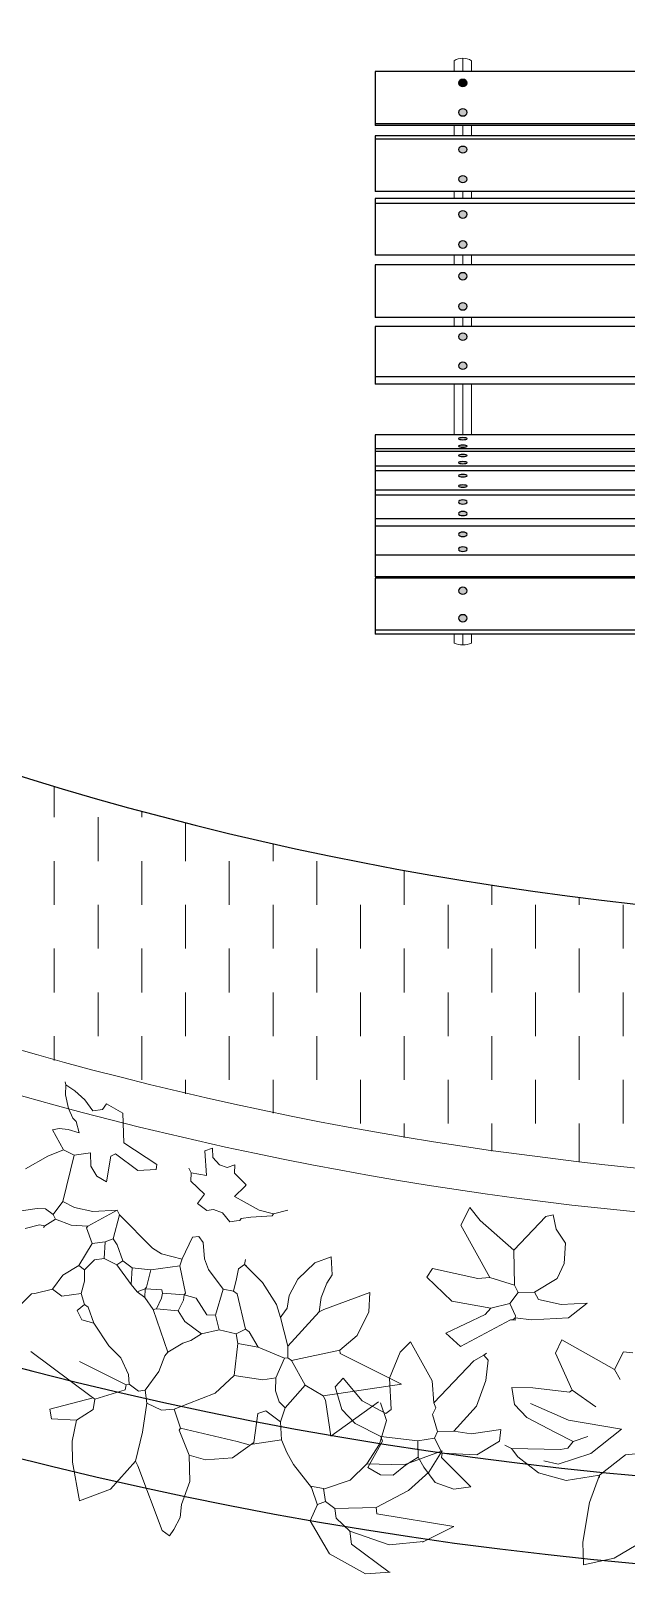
# Model space of a CAD drawing. Header units: millimetres. Extents: x 2667 to 2848, y -1 to 1765.
# Drawn here: x 2719.353 to 2720.033, y 1695.558 to 1697.326 of the extents above; entities that cross this region are included whole.
import ezdxf

# ---------------------------------------------------------------- set-up
doc = ezdxf.new("R2010")
doc.units = ezdxf.units.MM
for name, color, linetype, lineweight in [('ACQUA', 151, 'Continuous', 20), ('LAMAPARA', 142, 'Continuous', 5), ('VERDE_giardino', 74, 'Continuous', 9), ('VETRATE', 171, 'Continuous', 9)]:
    doc.layers.add(name, color=color, linetype=linetype, lineweight=lineweight)
doc.layers.add('madera', color=34, linetype='Continuous')
doc.layers.add('PROIEZIONI', color=145, linetype='Continuous')

# ---------------------------------------------------------------- blocks, each defined once
blk = doc.blocks.new('wqfdewfsf')
at = {"layer": 'madera', "ltscale": 0.8}
h = blk.add_hatch(color=256, dxfattribs=at)
edge = h.paths.add_edge_path()
edge.add_ellipse((49.1613, -25.5072), major_axis=(0, 0.005), ratio=0.821327, start_angle=0, end_angle=360)
h = blk.add_hatch(color=256, dxfattribs=at)
edge = h.paths.add_edge_path()
edge.add_ellipse((49.1949, -25.5072), major_axis=(0, 0.005), ratio=0.821327, start_angle=0, end_angle=360)
edge = h.paths.add_edge_path()
edge.add_ellipse((49.2374, -25.5072), major_axis=(0, 0.005), ratio=0.742504, start_angle=0, end_angle=360)
edge = h.paths.add_edge_path()
edge.add_ellipse((49.2711, -25.5072), major_axis=(0, 0.005), ratio=0.742504, start_angle=0, end_angle=360)
h = blk.add_hatch(color=256, dxfattribs=at)
edge = h.paths.add_edge_path()
edge.add_ellipse((49.3115, -25.5072), major_axis=(0, 0.005), ratio=0.857566, start_angle=0, end_angle=360)
edge = h.paths.add_edge_path()
edge.add_ellipse((49.3458, -25.5072), major_axis=(0, 0.005), ratio=0.857566, start_angle=0, end_angle=360)
edge = h.paths.add_edge_path()
edge.add_ellipse((49.3821, -25.5072), major_axis=(0, 0.005), ratio=0.820892, start_angle=0, end_angle=360)
edge = h.paths.add_edge_path()
edge.add_ellipse((49.4165, -25.5072), major_axis=(0, 0.005), ratio=0.820892, start_angle=0, end_angle=360)
edge = h.paths.add_edge_path()
edge.add_ellipse((49.4511, -25.5072), major_axis=(0, 0.005), ratio=0.80544, start_angle=0, end_angle=360)
edge = h.paths.add_edge_path()
edge.add_ellipse((49.4843, -25.5072), major_axis=(0, 0.005), ratio=0.80544, start_angle=0, end_angle=360)
h = blk.add_hatch(color=256, dxfattribs=at)
edge = h.paths.add_edge_path()
edge.add_ellipse((49.5676, -25.5072), major_axis=(0, 0.005), ratio=0.234143, start_angle=0, end_angle=360)
edge = h.paths.add_edge_path()
edge.add_ellipse((49.5761, -25.5072), major_axis=(0, 0.005), ratio=0.234143, start_angle=0, end_angle=360)
edge = h.paths.add_edge_path()
edge.add_ellipse((49.5869, -25.5072), major_axis=(0, 0.005), ratio=0.23686, start_angle=0, end_angle=360)
edge = h.paths.add_edge_path()
edge.add_ellipse((49.595, -25.5072), major_axis=(0, 0.005), ratio=0.23686, start_angle=0, end_angle=360)
edge = h.paths.add_edge_path()
edge.add_ellipse((49.6099, -25.5072), major_axis=(0, 0.005), ratio=0.260618, start_angle=0, end_angle=360)
edge = h.paths.add_edge_path()
edge.add_ellipse((49.6218, -25.5072), major_axis=(0, 0.005), ratio=0.260618, start_angle=0, end_angle=360)
edge = h.paths.add_edge_path()
edge.add_ellipse((49.6399, -25.5072), major_axis=(0, 0.005), ratio=0.483728, start_angle=0, end_angle=360)
edge = h.paths.add_edge_path()
edge.add_ellipse((49.6531, -25.5072), major_axis=(0, 0.005), ratio=0.483728, start_angle=0, end_angle=360)
edge = h.paths.add_edge_path()
edge.add_ellipse((49.6769, -25.5072), major_axis=(0, 0.005), ratio=0.518986, start_angle=0, end_angle=360)
edge = h.paths.add_edge_path()
edge.add_ellipse((49.6938, -25.5072), major_axis=(0, 0.005), ratio=0.518986, start_angle=0, end_angle=360)
edge = h.paths.add_edge_path()
edge.add_ellipse((49.7413, -25.5072), major_axis=(0, 0.005), ratio=0.805446, start_angle=0, end_angle=360)
edge = h.paths.add_edge_path()
edge.add_ellipse((49.7727, -25.5072), major_axis=(0, 0.005), ratio=0.805446, start_angle=0, end_angle=360)
h = blk.add_hatch(color=256, dxfattribs=at)
edge = h.paths.add_edge_path()
edge.add_ellipse((49.1613, -26.8072), major_axis=(0, -0.005), ratio=0.821327, start_angle=0, end_angle=360, ccw=False)
h = blk.add_hatch(color=256, dxfattribs=at)
edge = h.paths.add_edge_path()
edge.add_ellipse((49.1949, -26.8072), major_axis=(0, -0.005), ratio=0.821327, start_angle=0, end_angle=360, ccw=False)
edge = h.paths.add_edge_path()
edge.add_ellipse((49.2374, -26.8072), major_axis=(0, -0.005), ratio=0.742504, start_angle=0, end_angle=360, ccw=False)
edge = h.paths.add_edge_path()
edge.add_ellipse((49.2711, -26.8072), major_axis=(0, -0.005), ratio=0.742504, start_angle=0, end_angle=360, ccw=False)
h = blk.add_hatch(color=256, dxfattribs=at)
edge = h.paths.add_edge_path()
edge.add_ellipse((49.3115, -26.8072), major_axis=(0, -0.005), ratio=0.857566, start_angle=0, end_angle=360, ccw=False)
edge = h.paths.add_edge_path()
edge.add_ellipse((49.3458, -26.8072), major_axis=(0, -0.005), ratio=0.857566, start_angle=0, end_angle=360, ccw=False)
edge = h.paths.add_edge_path()
edge.add_ellipse((49.3821, -26.8072), major_axis=(0, -0.005), ratio=0.820892, start_angle=0, end_angle=360, ccw=False)
edge = h.paths.add_edge_path()
edge.add_ellipse((49.4165, -26.8072), major_axis=(0, -0.005), ratio=0.820892, start_angle=0, end_angle=360, ccw=False)
edge = h.paths.add_edge_path()
edge.add_ellipse((49.4511, -26.8072), major_axis=(0, -0.005), ratio=0.80544, start_angle=0, end_angle=360, ccw=False)
edge = h.paths.add_edge_path()
edge.add_ellipse((49.4843, -26.8072), major_axis=(0, -0.005), ratio=0.80544, start_angle=0, end_angle=360, ccw=False)
h = blk.add_hatch(color=256, dxfattribs=at)
edge = h.paths.add_edge_path()
edge.add_ellipse((49.5676, -26.8072), major_axis=(0, -0.005), ratio=0.234143, start_angle=0, end_angle=360, ccw=False)
edge = h.paths.add_edge_path()
edge.add_ellipse((49.5761, -26.8072), major_axis=(0, -0.005), ratio=0.234143, start_angle=0, end_angle=360, ccw=False)
edge = h.paths.add_edge_path()
edge.add_ellipse((49.5869, -26.8072), major_axis=(0, -0.005), ratio=0.23686, start_angle=0, end_angle=360, ccw=False)
edge = h.paths.add_edge_path()
edge.add_ellipse((49.595, -26.8072), major_axis=(0, -0.005), ratio=0.23686, start_angle=0, end_angle=360, ccw=False)
edge = h.paths.add_edge_path()
edge.add_ellipse((49.6099, -26.8072), major_axis=(0, -0.005), ratio=0.260618, start_angle=0, end_angle=360, ccw=False)
edge = h.paths.add_edge_path()
edge.add_ellipse((49.6218, -26.8072), major_axis=(0, -0.005), ratio=0.260618, start_angle=0, end_angle=360, ccw=False)
edge = h.paths.add_edge_path()
edge.add_ellipse((49.6399, -26.8072), major_axis=(0, -0.005), ratio=0.483728, start_angle=0, end_angle=360, ccw=False)
edge = h.paths.add_edge_path()
edge.add_ellipse((49.6531, -26.8072), major_axis=(0, -0.005), ratio=0.483728, start_angle=0, end_angle=360, ccw=False)
edge = h.paths.add_edge_path()
edge.add_ellipse((49.6769, -26.8072), major_axis=(0, -0.005), ratio=0.518986, start_angle=0, end_angle=360, ccw=False)
edge = h.paths.add_edge_path()
edge.add_ellipse((49.6938, -26.8072), major_axis=(0, -0.005), ratio=0.518986, start_angle=0, end_angle=360, ccw=False)
edge = h.paths.add_edge_path()
edge.add_ellipse((49.7413, -26.8072), major_axis=(0, -0.005), ratio=0.805446, start_angle=0, end_angle=360, ccw=False)
edge = h.paths.add_edge_path()
edge.add_ellipse((49.7727, -26.8072), major_axis=(0, -0.005), ratio=0.805446, start_angle=0, end_angle=360, ccw=False)
at = {"layer": 'LAMAPARA', "ltscale": 0.8}
for p, q in [((49.1358, -25.4972), (49.1481, -25.4972)), ((49.2098, -25.4972), (49.2216, -25.4972)), ((49.2851, -25.4972), (49.2934, -25.4972)), ((49.3579, -25.4972), (49.3691, -25.4972)), ((49.4291, -25.4972), (49.4394, -25.4972)), ((49.5054, -25.4972), (49.5632, -25.4972)), ((49.727, -25.4972), (49.7256, -25.4972)), ((49.791, -25.4972), (49.8012, -25.4972)), ((49.1329, -25.5072), (49.1481, -25.5072)), ((49.2098, -25.5072), (49.2216, -25.5072)), ((49.2851, -25.5072), (49.2934, -25.5072)), ((49.3579, -25.5072), (49.3691, -25.5072)), ((49.4291, -25.5072), (49.4394, -25.5072)), ((49.5054, -25.5072), (49.5632, -25.5072)), ((49.791, -25.5072), (49.8032, -25.5072)), ((49.1358, -25.5172), (49.1481, -25.5172)), ((49.2098, -25.5172), (49.2216, -25.5172)), ((49.2851, -25.5172), (49.2934, -25.5172)), ((49.3579, -25.5172), (49.3691, -25.5172)), ((49.4291, -25.5172), (49.4394, -25.5172)), ((49.5054, -25.5172), (49.5632, -25.5172)), ((49.727, -25.5172), (49.7256, -25.5172)), ((49.791, -25.5172), (49.8012, -25.5172)), ((49.1329, -26.8072), (49.1481, -26.8072)), ((49.1358, -26.7972), (49.1481, -26.7972)), ((49.2098, -26.7972), (49.2216, -26.7972)), ((49.2098, -26.8072), (49.2216, -26.8072)), ((49.2851, -26.7972), (49.2934, -26.7972)), ((49.2851, -26.8072), (49.2934, -26.8072)), ((49.3579, -26.7972), (49.3691, -26.7972)), ((49.3579, -26.8072), (49.3691, -26.8072)), ((49.4291, -26.7972), (49.4394, -26.7972)), ((49.4291, -26.8072), (49.4394, -26.8072)), ((49.5054, -26.7972), (49.5632, -26.7972)), ((49.5054, -26.8072), (49.5632, -26.8072)), ((49.727, -26.7972), (49.7256, -26.7972)), ((49.791, -26.7972), (49.8012, -26.7972)), ((49.791, -26.8072), (49.8032, -26.8072)), ((49.1358, -26.8172), (49.1481, -26.8172)), ((49.2098, -26.8172), (49.2216, -26.8172)), ((49.2851, -26.8172), (49.2934, -26.8172)), ((49.3579, -26.8172), (49.3691, -26.8172)), ((49.4291, -26.8172), (49.4394, -26.8172)), ((49.5054, -26.8172), (49.5632, -26.8172)), ((49.727, -26.8172), (49.7256, -26.8172)), ((49.791, -26.8172), (49.8012, -26.8172))]:
    blk.add_line(p, q, dxfattribs=at)
for centre, radius, start, end in [((49.1519, -25.5072), 0.0189, 148.1097, 211.8903), ((49.7772, -25.5072), 0.026, 337.3902, 22.6098), ((49.1519, -26.8072), 0.0189, 148.1097, 211.8903), ((49.7772, -26.8072), 0.026, 337.3902, 22.6098)]:
    blk.add_arc(centre, radius, start, end, dxfattribs=at)
at = {"layer": 'madera', "ltscale": 0.8}
for p, q in [((49.1481, -25.4072), (49.2098, -25.4072)), ((49.1481, -25.4072), (49.1481, -26.9072)), ((49.208, -25.4072), (49.208, -26.9072)), ((49.2098, -25.4072), (49.2098, -26.9072)), ((49.2216, -25.4072), (49.2851, -25.4072)), ((49.2216, -25.4072), (49.2216, -26.9072)), ((49.2256, -25.4072), (49.2256, -26.9072)), ((49.2851, -25.4072), (49.2851, -26.9072)), ((49.2934, -25.4072), (49.3579, -25.4072)), ((49.2934, -25.4072), (49.2934, -26.9072)), ((49.2989, -25.4072), (49.2989, -26.9072)), ((49.3579, -25.4072), (49.3579, -26.9072)), ((49.3691, -25.4072), (49.4291, -25.4072)), ((49.3691, -25.4072), (49.3691, -26.9072)), ((49.4291, -25.4072), (49.4291, -26.9072)), ((49.4394, -25.4072), (49.5054, -25.4072)), ((49.4394, -25.4072), (49.4394, -26.9072)), ((49.497, -25.4072), (49.497, -26.9072)), ((49.5054, -25.4072), (49.5054, -26.9072)), ((49.5632, -25.4072), (49.5822, -25.4072)), ((49.5632, -25.4072), (49.5632, -26.9072)), ((49.5792, -25.4072), (49.5792, -26.9072)), ((49.5822, -25.4072), (49.6042, -25.4072)), ((49.5822, -25.4072), (49.5822, -26.9072)), ((49.599, -25.4072), (49.599, -26.9072)), ((49.6042, -25.4072), (49.6323, -25.4072)), ((49.6042, -25.4072), (49.6042, -26.9072)), ((49.6265, -25.4072), (49.6265, -26.9072)), ((49.6323, -25.4072), (49.6674, -25.4072)), ((49.6323, -25.4072), (49.6323, -26.9072)), ((49.6593, -25.4072), (49.6593, -26.9072)), ((49.6674, -25.4072), (49.7256, -25.4072)), ((49.6674, -25.4072), (49.6674, -26.9072)), ((49.7007, -25.4072), (49.7007, -26.9072)), ((49.7256, -25.4072), (49.7256, -26.9072)), ((49.727, -25.4072), (49.791, -25.4072)), ((49.727, -25.4072), (49.727, -26.9072)), ((49.7862, -25.4072), (49.7862, -26.9072)), ((49.791, -25.4072), (49.791, -26.9072)), ((49.1481, -26.9072), (49.2098, -26.9072)), ((49.2216, -26.9072), (49.2851, -26.9072)), ((49.2934, -26.9072), (49.3579, -26.9072)), ((49.3691, -26.9072), (49.4291, -26.9072)), ((49.4394, -26.9072), (49.5054, -26.9072)), ((49.5632, -26.9072), (49.5822, -26.9072)), ((49.5822, -26.9072), (49.6042, -26.9072)), ((49.6042, -26.9072), (49.6323, -26.9072)), ((49.6323, -26.9072), (49.6674, -26.9072)), ((49.6674, -26.9072), (49.7256, -26.9072)), ((49.727, -26.9072), (49.791, -26.9072))]:
    blk.add_line(p, q, dxfattribs=at)
for centre, ratio in [((49.1613, -25.5072), 0.821327), ((49.1949, -25.5072), 0.821327), ((49.2374, -25.5072), 0.742504), ((49.2711, -25.5072), 0.742504), ((49.3115, -25.5072), 0.857566), ((49.3458, -25.5072), 0.857566), ((49.3821, -25.5072), 0.820892), ((49.4165, -25.5072), 0.820892), ((49.4511, -25.5072), 0.80544), ((49.4843, -25.5072), 0.80544), ((49.5676, -25.5072), 0.234143), ((49.5761, -25.5072), 0.234143), ((49.5869, -25.5072), 0.23686), ((49.595, -25.5072), 0.23686), ((49.6099, -25.5072), 0.260618), ((49.6218, -25.5072), 0.260618), ((49.6399, -25.5072), 0.483728), ((49.6531, -25.5072), 0.483728), ((49.6769, -25.5072), 0.518986), ((49.6938, -25.5072), 0.518986), ((49.7413, -25.5072), 0.805446), ((49.7727, -25.5072), 0.805446)]:
    blk.add_ellipse(centre, major_axis=(0, 0.005), ratio=ratio, dxfattribs=at)
at = {"layer": 'madera', "ltscale": 0.8, "extrusion": (0, 0, -1)}
for centre, ratio in [((49.1613, -26.8072), 0.821327), ((49.1949, -26.8072), 0.821327), ((49.2374, -26.8072), 0.742504), ((49.2711, -26.8072), 0.742504), ((49.3115, -26.8072), 0.857566), ((49.3458, -26.8072), 0.857566), ((49.3821, -26.8072), 0.820892), ((49.4165, -26.8072), 0.820892), ((49.4511, -26.8072), 0.80544), ((49.4843, -26.8072), 0.80544), ((49.5676, -26.8072), 0.234143), ((49.5761, -26.8072), 0.234143), ((49.5869, -26.8072), 0.23686), ((49.595, -26.8072), 0.23686), ((49.6099, -26.8072), 0.260618), ((49.6218, -26.8072), 0.260618), ((49.6399, -26.8072), 0.483728), ((49.6531, -26.8072), 0.483728), ((49.6769, -26.8072), 0.518986), ((49.6938, -26.8072), 0.518986), ((49.7413, -26.8072), 0.805446), ((49.7727, -26.8072), 0.805446)]:
    blk.add_ellipse(centre, major_axis=(0, -0.005), ratio=ratio, dxfattribs=at)

msp = doc.modelspace()

# ---------------------------------------------------------------- hatches: boundary and pattern name
at = {"layer": 'ACQUA'}
h = msp.add_hatch(dxfattribs=at)
h.set_pattern_fill('DASH', color=256, scale=0.4, angle=90, style=0)
h.set_pattern_definition([(90, (2925.52994, 1814.877885), (-0.05, 0.05), [0.05, -0.05])])
h.paths.add_polyline_path([(2716.4724, 1700.5077), (2716.7749, 1700.5077, -0.174446), (2717.9341, 1702.729), (2717.7308, 1702.9496, 0.17708)])
h.paths.add_polyline_path([(2716.4745, 1699.4916, 2.20923), (2720.441, 1704.0078), (2720.441, 1703.7078, -2.193796), (2716.7772, 1699.4916)])

# ---------------------------------------------------------------- linework, layer by layer
at = {"layer": 'PROIEZIONI'}
for radius, end in [(3.7, 90), (4.45, 308.0722), (4.35, 309.1114)]:
    msp.add_arc((2720.441, 1700.0078), radius, 132.6531, end, dxfattribs=at)
at = {"layer": 'VERDE_giardino'}
for p, q in [((2719.3931, 1696.1222), (2719.3925, 1696.1259)), ((2719.3931, 1696.1222), (2719.3927, 1696.111)), ((2719.4035, 1696.1156), (2719.3931, 1696.1222)), ((2719.3927, 1696.111), (2719.3961, 1696.0951)), ((2719.4151, 1696.1051), (2719.4035, 1696.1156)), ((2719.4239, 1696.0926), (2719.4151, 1696.1051)), ((2719.4398, 1696.1006), (2719.4351, 1696.0942)), ((2719.4398, 1696.1006), (2719.4584, 1696.09)), ((2719.3961, 1696.0951), (2719.4013, 1696.0842)), ((2719.4013, 1696.0842), (2719.4049, 1696.0803)), ((2719.4351, 1696.0942), (2719.4239, 1696.0926)), ((2719.4584, 1696.09), (2719.4596, 1696.0561)), ((2719.3854, 1696.0725), (2719.3778, 1696.0707)), ((2719.3906, 1696.0479), (2719.3778, 1696.0707)), ((2719.3958, 1696.0711), (2719.3854, 1696.0725)), ((2719.4086, 1696.0676), (2719.3958, 1696.0711)), ((2719.4049, 1696.0803), (2719.4086, 1696.0676)), ((2719.3906, 1696.0479), (2719.3726, 1696.0407)), ((2719.3906, 1696.0479), (2719.4029, 1696.0421)), ((2719.4596, 1696.0561), (2719.4973, 1696.0313)), ((2719.5519, 1696.0468), (2719.5609, 1696.05)), ((2719.5611, 1696.0391), (2719.5609, 1696.05)), ((2719.3726, 1696.0407), (2719.3473, 1696.0264)), ((2719.3897, 1695.989), (2719.4029, 1696.0421)), ((2719.4029, 1696.0421), (2719.4214, 1696.0448)), ((2719.4214, 1696.0448), (2719.4219, 1696.0294)), ((2719.4219, 1696.0294), (2719.4286, 1696.018)), ((2719.4395, 1696.0115), (2719.4448, 1696.0407)), ((2719.4448, 1696.0407), (2719.4501, 1696.0433)), ((2719.4501, 1696.0433), (2719.4756, 1696.0243)), ((2719.4963, 1696.0254), (2719.4973, 1696.0313)), ((2719.5541, 1696.0187), (2719.5519, 1696.0468)), ((2719.5687, 1696.031), (2719.5611, 1696.0391)), ((2719.5776, 1696.0279), (2719.5687, 1696.031)), ((2719.5864, 1696.031), (2719.5776, 1696.0279)), ((2719.5859, 1696.0214), (2719.5864, 1696.031)), ((2719.4286, 1696.018), (2719.4395, 1696.0115)), ((2719.4756, 1696.0243), (2719.4963, 1696.0254)), ((2719.5339, 1696.0271), (2719.5366, 1696.0218)), ((2719.5361, 1696.0123), (2719.5366, 1696.0218)), ((2719.5515, 1695.9975), (2719.5361, 1696.0123)), ((2719.5366, 1696.0218), (2719.5541, 1696.0187)), ((2719.5992, 1696.0082), (2719.5859, 1696.0214)), ((2719.5436, 1695.9868), (2719.5515, 1695.9975)), ((2719.586, 1695.9949), (2719.5976, 1696.0061)), ((2719.597, 1695.9886), (2719.586, 1695.9949)), ((2719.5976, 1696.0061), (2719.5992, 1696.0082)), ((2719.342, 1695.9783), (2719.3606, 1695.981)), ((2719.3606, 1695.981), (2719.3701, 1695.9805)), ((2719.3701, 1695.9805), (2719.3787, 1695.9742)), ((2719.3787, 1695.9742), (2719.3897, 1695.989)), ((2719.4031, 1695.9823), (2719.3897, 1695.989)), ((2719.4239, 1695.9776), (2719.4031, 1695.9823)), ((2719.4185, 1695.961), (2719.4518, 1695.9791)), ((2719.4518, 1695.9791), (2719.4239, 1695.9776)), ((2719.4545, 1695.9739), (2719.4518, 1695.9791)), ((2719.5542, 1695.9789), (2719.5436, 1695.9868)), ((2719.5621, 1695.9797), (2719.5542, 1695.9789)), ((2719.5724, 1695.9762), (2719.5621, 1695.9797)), ((2719.5808, 1695.9657), (2719.5724, 1695.9762)), ((2719.6143, 1695.9793), (2719.597, 1695.9886)), ((2719.6306, 1695.9749), (2719.6143, 1695.9793)), ((2719.6306, 1695.9749), (2719.647, 1695.9792)), ((2719.8446, 1695.9621), (2719.855, 1695.9823)), ((2719.8666, 1695.9675), (2719.855, 1695.9823)), ((2719.3469, 1695.9582), (2719.3633, 1695.9624)), ((2719.3633, 1695.9624), (2719.3691, 1695.9614)), ((2719.3676, 1695.9593), (2719.3691, 1695.9614)), ((2719.3691, 1695.9614), (2719.3813, 1695.9689)), ((2719.3813, 1695.9689), (2719.3787, 1695.9742)), ((2719.3813, 1695.9689), (2719.3994, 1695.962)), ((2719.3994, 1695.962), (2719.4185, 1695.961)), ((2719.4169, 1695.9589), (2719.4185, 1695.961)), ((2719.4233, 1695.9409), (2719.4169, 1695.9589)), ((2719.4472, 1695.9462), (2719.4545, 1695.9739)), ((2719.4545, 1695.9739), (2719.4923, 1695.9358)), ((2719.5882, 1695.9668), (2719.5808, 1695.9657)), ((2719.5882, 1695.9668), (2719.5919, 1695.9674)), ((2719.5919, 1695.9674), (2719.5935, 1695.9695)), ((2719.5935, 1695.9695), (2719.6046, 1695.9711)), ((2719.6046, 1695.9711), (2719.629, 1695.9728)), ((2719.629, 1695.9728), (2719.6306, 1695.9749)), ((2719.8776, 1695.9022), (2719.8446, 1695.9621)), ((2719.9053, 1695.9336), (2719.8666, 1695.9675)), ((2719.9053, 1695.9336), (2719.9419, 1695.972)), ((2719.9419, 1695.972), (2719.9501, 1695.9737)), ((2719.9535, 1695.9573), (2719.9501, 1695.9737)), ((2719.408, 1695.9159), (2719.4233, 1695.9409)), ((2719.4233, 1695.9409), (2719.4381, 1695.943)), ((2719.4371, 1695.9239), (2719.4381, 1695.943)), ((2719.4381, 1695.943), (2719.4472, 1695.9462)), ((2719.452, 1695.9394), (2719.4472, 1695.9462)), ((2719.5263, 1695.9237), (2719.5379, 1695.9481)), ((2719.5379, 1695.9481), (2719.5453, 1695.9492)), ((2719.5453, 1695.9492), (2719.5501, 1695.9423)), ((2719.5501, 1695.9423), (2719.5518, 1695.9235)), ((2719.9641, 1695.9413), (2719.9535, 1695.9573)), ((2719.9626, 1695.9183), (2719.9641, 1695.9413)), ((2719.426, 1695.9223), (2719.4371, 1695.9239)), ((2719.4371, 1695.9239), (2719.4515, 1695.9166)), ((2719.4584, 1695.9214), (2719.452, 1695.9394)), ((2719.4923, 1695.9358), (2719.5025, 1695.9294)), ((2719.5025, 1695.9294), (2719.5261, 1695.9231)), ((2719.5236, 1695.9157), (2719.5263, 1695.9237)), ((2719.5518, 1695.9235), (2719.5562, 1695.9113)), ((2719.6965, 1695.9258), (2719.6778, 1695.9189)), ((2719.6965, 1695.9258), (2719.6976, 1695.9051)), ((2719.9059, 1695.8935), (2719.9053, 1695.9336)), ((2719.3897, 1695.9048), (2719.408, 1695.9159)), ((2719.4144, 1695.9111), (2719.408, 1695.9159)), ((2719.4144, 1695.9111), (2719.426, 1695.9223)), ((2719.4144, 1695.8979), (2719.4144, 1695.9111)), ((2719.4515, 1695.9166), (2719.4584, 1695.9214)), ((2719.468, 1695.8943), (2719.4515, 1695.9166)), ((2719.469, 1695.9134), (2719.4584, 1695.9214)), ((2719.468, 1695.8943), (2719.469, 1695.9134)), ((2719.469, 1695.9134), (2719.4902, 1695.9108)), ((2719.4855, 1695.8912), (2719.4902, 1695.9108)), ((2719.4902, 1695.9108), (2719.5236, 1695.9157)), ((2719.5301, 1695.8844), (2719.5236, 1695.9157)), ((2719.5562, 1695.9113), (2719.573, 1695.8888)), ((2719.5884, 1695.9005), (2719.5905, 1695.9122)), ((2719.5905, 1695.9122), (2719.5973, 1695.917)), ((2719.5973, 1695.917), (2719.5984, 1695.9228)), ((2719.6181, 1695.8965), (2719.5973, 1695.917)), ((2719.5995, 1695.9154), (2719.5973, 1695.917)), ((2719.6778, 1695.9189), (2719.6583, 1695.9003)), ((2719.8056, 1695.9026), (2719.8121, 1695.9125)), ((2719.8121, 1695.9125), (2719.8641, 1695.9011)), ((2719.9549, 1695.9011), (2719.9626, 1695.9183)), ((2719.3577, 1695.8839), (2719.3778, 1695.8888)), ((2719.3778, 1695.8888), (2719.3897, 1695.9048)), ((2719.3778, 1695.8888), (2719.3885, 1695.8808)), ((2719.4107, 1695.8841), (2719.4144, 1695.8979)), ((2719.4749, 1695.8859), (2719.468, 1695.8943)), ((2719.4749, 1695.8859), (2719.4839, 1695.8891)), ((2719.4834, 1695.8795), (2719.4839, 1695.8891)), ((2719.4839, 1695.8891), (2719.4855, 1695.8912)), ((2719.4839, 1695.8891), (2719.503, 1695.8881)), ((2719.503, 1695.8881), (2719.5036, 1695.8844)), ((2719.5641, 1695.8591), (2719.573, 1695.8888)), ((2719.573, 1695.8888), (2719.5847, 1695.8867)), ((2719.5847, 1695.8867), (2719.5884, 1695.9005)), ((2719.6338, 1695.8712), (2719.6181, 1695.8965)), ((2719.6583, 1695.9003), (2719.6483, 1695.8817)), ((2719.6849, 1695.8792), (2719.6915, 1695.8957)), ((2719.6915, 1695.8957), (2719.6976, 1695.9051)), ((2719.8344, 1695.8752), (2719.8056, 1695.9026)), ((2719.8641, 1695.9011), (2719.8776, 1695.9022)), ((2719.9059, 1695.8935), (2719.8776, 1695.9022)), ((2719.9103, 1695.885), (2719.9059, 1695.8935)), ((2719.929, 1695.8854), (2719.9549, 1695.9011)), ((2719.3424, 1695.8722), (2719.354, 1695.8834)), ((2719.354, 1695.8834), (2719.3577, 1695.8839)), ((2719.3885, 1695.8808), (2719.4107, 1695.8841)), ((2719.406, 1695.8644), (2719.4145, 1695.8714)), ((2719.4145, 1695.8714), (2719.4107, 1695.8841)), ((2719.4187, 1695.8682), (2719.4145, 1695.8714)), ((2719.4834, 1695.8795), (2719.4749, 1695.8859)), ((2719.493, 1695.8658), (2719.4834, 1695.8795)), ((2719.4967, 1695.8663), (2719.5025, 1695.8785)), ((2719.5025, 1695.8785), (2719.5036, 1695.8844)), ((2719.5036, 1695.8844), (2719.5285, 1695.8823)), ((2719.5216, 1695.8643), (2719.5275, 1695.8765)), ((2719.5275, 1695.8765), (2719.5285, 1695.8823)), ((2719.5285, 1695.8823), (2719.5301, 1695.8844)), ((2719.5285, 1695.8823), (2719.5423, 1695.8786)), ((2719.5423, 1695.8786), (2719.5545, 1695.8596)), ((2719.589, 1695.8835), (2719.5847, 1695.8867)), ((2719.5986, 1695.8433), (2719.589, 1695.8835)), ((2719.6384, 1695.8566), (2719.6338, 1695.8712)), ((2719.6483, 1695.8817), (2719.6463, 1695.8673)), ((2719.6829, 1695.8631), (2719.6849, 1695.8792)), ((2719.6882, 1695.8658), (2719.7405, 1695.8852)), ((2719.7405, 1695.8852), (2719.7394, 1695.8629)), ((2719.8788, 1695.8673), (2719.8344, 1695.8752)), ((2719.8788, 1695.8673), (2719.9008, 1695.8727)), ((2719.9008, 1695.8727), (2719.9103, 1695.885)), ((2719.9072, 1695.8586), (2719.9008, 1695.8727)), ((2719.9103, 1695.885), (2719.929, 1695.8854)), ((2719.9334, 1695.8769), (2719.929, 1695.8854)), ((2719.9594, 1695.8712), (2719.9334, 1695.8769)), ((2719.9594, 1695.8712), (2719.9892, 1695.8728)), ((2719.9892, 1695.8728), (2719.9676, 1695.8561)), ((2719.4114, 1695.8539), (2719.406, 1695.8644)), ((2719.4252, 1695.8502), (2719.4114, 1695.8539)), ((2719.4252, 1695.8502), (2719.4187, 1695.8682)), ((2719.493, 1695.8658), (2719.4967, 1695.8663)), ((2719.5096, 1695.817), (2719.493, 1695.8658)), ((2719.4967, 1695.8663), (2719.5216, 1695.8643)), ((2719.5291, 1695.8521), (2719.5216, 1695.8643)), ((2719.5545, 1695.8596), (2719.5641, 1695.8591)), ((2719.5684, 1695.8426), (2719.5641, 1695.8591)), ((2719.6384, 1695.8566), (2719.64, 1695.8588)), ((2719.6469, 1695.8238), (2719.6384, 1695.8566)), ((2719.6463, 1695.8673), (2719.64, 1695.8588)), ((2719.6469, 1695.8238), (2719.6829, 1695.8631)), ((2719.6829, 1695.8631), (2719.6882, 1695.8658)), ((2719.7394, 1695.8629), (2719.7262, 1695.8361)), ((2719.8274, 1695.8386), (2719.8726, 1695.86)), ((2719.8443, 1695.8233), (2719.9013, 1695.854)), ((2719.8726, 1695.86), (2719.8788, 1695.8673)), ((2719.9039, 1695.8537), (2719.9013, 1695.854)), ((2719.9039, 1695.8537), (2719.9069, 1695.856)), ((2719.9066, 1695.8534), (2719.9039, 1695.8537)), ((2719.9066, 1695.8534), (2719.9069, 1695.856)), ((2719.9069, 1695.856), (2719.9072, 1695.8586)), ((2719.9069, 1695.856), (2719.9253, 1695.8538)), ((2719.9676, 1695.8561), (2719.9253, 1695.8538)), ((2719.4422, 1695.8242), (2719.4252, 1695.8502)), ((2719.5483, 1695.8378), (2719.5291, 1695.8521)), ((2719.5361, 1695.8304), (2719.5483, 1695.8378)), ((2719.5483, 1695.8378), (2719.5684, 1695.8426)), ((2719.5684, 1695.8426), (2719.588, 1695.8379)), ((2719.588, 1695.8379), (2719.5986, 1695.8433)), ((2719.5897, 1695.8268), (2719.588, 1695.8379)), ((2719.6029, 1695.8401), (2719.5986, 1695.8433)), ((2719.613, 1695.8226), (2719.6029, 1695.8401)), ((2719.7262, 1695.8361), (2719.7064, 1695.8192)), ((2719.8443, 1695.8233), (2719.8274, 1695.8386)), ((2719.3533, 1695.8177), (2719.4222, 1695.7664)), ((2719.4422, 1695.8242), (2719.4562, 1695.8106)), ((2719.5064, 1695.8128), (2719.5096, 1695.817)), ((2719.5096, 1695.817), (2719.5271, 1695.8271)), ((2719.5271, 1695.8271), (2719.5361, 1695.8304)), ((2719.5855, 1695.7902), (2719.5897, 1695.8268)), ((2719.5897, 1695.8268), (2719.613, 1695.8226)), ((2719.613, 1695.8226), (2719.6433, 1695.81)), ((2719.647, 1695.8105), (2719.6469, 1695.8238)), ((2719.6512, 1695.8073), (2719.7064, 1695.8192)), ((2719.7069, 1695.8155), (2719.7064, 1695.8192)), ((2719.7873, 1695.8288), (2719.7753, 1695.8168)), ((2719.8119, 1695.7842), (2719.7873, 1695.8288)), ((2719.96, 1695.8311), (2719.9529, 1695.8159)), ((2720.0201, 1695.7973), (2719.96, 1695.8311)), ((2720.0201, 1695.7973), (2720.0305, 1695.8174)), ((2720.0305, 1695.8174), (2720.0411, 1695.8162)), ((2719.462, 1695.7797), (2719.4088, 1695.8061)), ((2719.4562, 1695.8106), (2719.4648, 1695.7915)), ((2719.4996, 1695.7947), (2719.5064, 1695.8128)), ((2719.6333, 1695.7877), (2719.6433, 1695.81)), ((2719.6433, 1695.81), (2719.647, 1695.8105)), ((2719.6512, 1695.8073), (2719.647, 1695.8105)), ((2719.6667, 1695.7793), (2719.6512, 1695.8073)), ((2719.777, 1695.7802), (2719.7069, 1695.8155)), ((2719.7753, 1695.8168), (2719.7632, 1695.7874)), ((2719.8139, 1695.7589), (2719.8595, 1695.8069)), ((2719.8595, 1695.8069), (2719.871, 1695.8136)), ((2719.871, 1695.8136), (2719.874, 1695.8159)), ((2719.8757, 1695.8077), (2719.871, 1695.8136)), ((2719.8733, 1695.7847), (2719.8757, 1695.8077)), ((2719.972, 1695.7736), (2719.9529, 1695.8159)), ((2719.4648, 1695.7915), (2719.4657, 1695.7803)), ((2719.4837, 1695.7734), (2719.4996, 1695.7947)), ((2719.5638, 1695.77), (2719.5855, 1695.7902)), ((2719.5855, 1695.7902), (2719.6184, 1695.7855)), ((2719.6184, 1695.7855), (2719.6333, 1695.7877)), ((2719.6333, 1695.7877), (2719.633, 1695.7727)), ((2719.7103, 1695.7871), (2719.7012, 1695.7775)), ((2719.732, 1695.7615), (2719.7103, 1695.7871)), ((2719.7632, 1695.7874), (2719.7649, 1695.7513)), ((2719.8139, 1695.7589), (2719.8119, 1695.7842)), ((2719.8624, 1695.7552), (2719.8733, 1695.7847)), ((2720.0201, 1695.7973), (2720.0268, 1695.7858)), ((2719.3751, 1695.7519), (2719.4244, 1695.7648)), ((2719.4244, 1695.7648), (2719.4222, 1695.7664)), ((2719.4265, 1695.7632), (2719.4244, 1695.7648)), ((2719.4265, 1695.7632), (2719.4609, 1695.7739)), ((2719.4609, 1695.7739), (2719.462, 1695.7797)), ((2719.462, 1695.7797), (2719.4657, 1695.7803)), ((2719.4657, 1695.7803), (2719.4763, 1695.7724)), ((2719.4763, 1695.7724), (2719.4837, 1695.7734)), ((2719.4859, 1695.7586), (2719.4837, 1695.7734)), ((2719.5172, 1695.7518), (2719.5638, 1695.77)), ((2719.633, 1695.7727), (2719.6372, 1695.76)), ((2719.644, 1695.7532), (2719.6667, 1695.7793)), ((2719.6667, 1695.7793), (2719.6874, 1695.7672)), ((2719.6874, 1695.7672), (2719.777, 1695.7802)), ((2719.6901, 1695.7619), (2719.6874, 1695.7672)), ((2719.7012, 1695.7775), (2719.7087, 1695.7514)), ((2719.9029, 1695.7764), (2719.906, 1695.7573)), ((2719.9269, 1695.7762), (2719.9029, 1695.7764)), ((2719.969, 1695.7713), (2719.9269, 1695.7762)), ((2719.972, 1695.7736), (2719.969, 1695.7713)), ((2719.972, 1695.7736), (2719.9991, 1695.7544)), ((2719.3767, 1695.7408), (2719.3751, 1695.7519)), ((2719.4053, 1695.7393), (2719.4244, 1695.7515)), ((2719.4244, 1695.7515), (2719.4265, 1695.7632)), ((2719.4859, 1695.7586), (2719.4808, 1695.7254)), ((2719.5026, 1695.7506), (2719.4859, 1695.7586)), ((2719.5172, 1695.7518), (2719.5026, 1695.7506)), ((2719.5242, 1695.7301), (2719.5172, 1695.7518)), ((2719.608, 1695.7139), (2719.6127, 1695.7468)), ((2719.6127, 1695.7468), (2719.6217, 1695.75)), ((2719.6217, 1695.75), (2719.6387, 1695.7373)), ((2719.6372, 1695.76), (2719.644, 1695.7532)), ((2719.6387, 1695.7373), (2719.644, 1695.7532)), ((2719.696, 1695.721), (2719.6901, 1695.7619)), ((2719.7506, 1695.7601), (2719.696, 1695.721)), ((2719.7087, 1695.7514), (2719.724, 1695.7355)), ((2719.759, 1695.7467), (2719.732, 1695.7615)), ((2719.7596, 1695.7389), (2719.7529, 1695.7591)), ((2719.759, 1695.7467), (2719.7649, 1695.7513)), ((2719.8123, 1695.7457), (2719.8159, 1695.7533)), ((2719.8159, 1695.7533), (2719.8139, 1695.7589)), ((2719.8368, 1695.7268), (2719.8624, 1695.7552)), ((2719.9202, 1695.7423), (2719.906, 1695.7573)), ((2719.9243, 1695.7582), (2719.9677, 1695.7394)), ((2719.4053, 1695.7393), (2719.3767, 1695.7408)), ((2719.4004, 1695.7154), (2719.4053, 1695.7393)), ((2719.5226, 1695.7279), (2719.5242, 1695.7301)), ((2719.5242, 1695.7301), (2719.5889, 1695.7149)), ((2719.6398, 1695.7166), (2719.6387, 1695.7373)), ((2719.724, 1695.7355), (2719.7533, 1695.7206)), ((2719.7516, 1695.7118), (2719.7596, 1695.7389)), ((2719.818, 1695.7264), (2719.8123, 1695.7457)), ((2719.9529, 1695.7251), (2719.9202, 1695.7423)), ((2719.9677, 1695.7394), (2720.0284, 1695.7289)), ((2720.0284, 1695.7289), (2719.9931, 1695.7012)), ((2719.4007, 1695.6913), (2719.4004, 1695.7154)), ((2719.4808, 1695.7254), (2719.4728, 1695.6923)), ((2719.5343, 1695.6993), (2719.5226, 1695.7279)), ((2719.608, 1695.7139), (2719.5838, 1695.6964)), ((2719.5889, 1695.7149), (2719.6027, 1695.7112)), ((2719.6064, 1695.7117), (2719.6398, 1695.7166)), ((2719.6064, 1695.7117), (2719.608, 1695.7139)), ((2719.6398, 1695.7166), (2719.6457, 1695.7023)), ((2719.7374, 1695.6895), (2719.7516, 1695.7118)), ((2719.7384, 1695.685), (2719.7553, 1695.7151)), ((2719.7954, 1695.7157), (2719.7533, 1695.7206)), ((2719.7553, 1695.7151), (2719.7533, 1695.7206)), ((2719.7954, 1695.7157), (2719.8145, 1695.7188)), ((2719.7959, 1695.6969), (2719.7954, 1695.7157)), ((2719.8145, 1695.7188), (2719.818, 1695.7264)), ((2719.8232, 1695.7017), (2719.8145, 1695.7188)), ((2719.818, 1695.7264), (2719.8368, 1695.7268)), ((2719.8368, 1695.7268), (2719.8563, 1695.7238)), ((2719.8563, 1695.7238), (2719.8904, 1695.7285)), ((2719.863, 1695.6997), (2719.8888, 1695.7154)), ((2719.8888, 1695.7154), (2719.8904, 1695.7285)), ((2719.9731, 1695.7147), (2719.9529, 1695.7251)), ((2719.9669, 1695.7074), (2719.9731, 1695.7147)), ((2719.9731, 1695.7147), (2719.9898, 1695.7207)), ((2719.535, 1695.6691), (2719.5343, 1695.6993)), ((2719.553, 1695.6939), (2719.5343, 1695.6993)), ((2719.5838, 1695.6964), (2719.553, 1695.6939)), ((2719.6457, 1695.7023), (2719.6534, 1695.6885)), ((2719.8234, 1695.7041), (2719.78, 1695.6881)), ((2719.7815, 1695.6879), (2719.7959, 1695.6969)), ((2719.7959, 1695.6969), (2719.8025, 1695.6855)), ((2719.8079, 1695.68), (2719.8234, 1695.7041)), ((2719.8225, 1695.6965), (2719.8232, 1695.7017)), ((2719.856, 1695.6632), (2719.8225, 1695.6965)), ((2719.8232, 1695.7017), (2719.863, 1695.6997)), ((2719.9027, 1695.7069), (2719.8951, 1695.7105)), ((2719.9097, 1695.6972), (2719.9027, 1695.7069)), ((2719.9027, 1695.7069), (2719.9587, 1695.7057)), ((2719.9333, 1695.679), (2719.9097, 1695.6972)), ((2719.9931, 1695.7012), (2719.9558, 1695.6891)), ((2719.9587, 1695.7057), (2719.9669, 1695.7074)), ((2720.0033, 1695.6764), (2720.0327, 1695.6997)), ((2720.0327, 1695.6997), (2720.0705, 1695.7033)), ((2719.4088, 1695.6471), (2719.4007, 1695.6913)), ((2719.4728, 1695.6923), (2719.4444, 1695.6603)), ((2719.4755, 1695.687), (2719.4728, 1695.6923)), ((2719.5033, 1695.6133), (2719.4755, 1695.687)), ((2719.6534, 1695.6885), (2719.674, 1695.6623)), ((2719.7374, 1695.6895), (2719.7181, 1695.6708)), ((2719.78, 1695.6881), (2719.7374, 1695.6895)), ((2719.7384, 1695.685), (2719.7527, 1695.6769)), ((2719.7527, 1695.6769), (2719.7674, 1695.6764)), ((2719.7674, 1695.6764), (2719.7815, 1695.6879)), ((2719.785, 1695.659), (2719.8079, 1695.68)), ((2719.8025, 1695.6855), (2719.8154, 1695.6682)), ((2719.9652, 1695.6702), (2719.9333, 1695.679)), ((2719.9558, 1695.6891), (2719.9394, 1695.6927)), ((2719.9652, 1695.6702), (2720.0033, 1695.6764)), ((2719.9918, 1695.6451), (2720.0033, 1695.6764)), ((2720.0033, 1695.6764), (2720.003, 1695.6738)), ((2719.4444, 1695.6603), (2719.4088, 1695.6471)), ((2719.5255, 1695.6431), (2719.535, 1695.6691)), ((2719.6729, 1695.6637), (2719.6877, 1695.6611)), ((2719.674, 1695.6623), (2719.6808, 1695.642)), ((2719.7181, 1695.6708), (2719.6877, 1695.6603)), ((2719.6877, 1695.6611), (2719.6899, 1695.6462)), ((2719.7477, 1695.6395), (2719.785, 1695.659)), ((2719.8154, 1695.6682), (2719.8366, 1695.6606)), ((2719.8366, 1695.6606), (2719.856, 1695.6632)), ((2719.5255, 1695.6431), (2719.5238, 1695.6282)), ((2719.6725, 1695.6243), (2719.6809, 1695.643)), ((2719.6809, 1695.643), (2719.6899, 1695.6462)), ((2719.7005, 1695.6383), (2719.6899, 1695.6462)), ((2719.9841, 1695.5998), (2719.9918, 1695.6451)), ((2719.5238, 1695.6282), (2719.5166, 1695.6145)), ((2719.6725, 1695.6243), (2719.6947, 1695.5867)), ((2719.7005, 1695.6383), (2719.7477, 1695.6395)), ((2719.7021, 1695.6272), (2719.7005, 1695.6383)), ((2719.7176, 1695.6124), (2719.7021, 1695.6272)), ((2719.7477, 1695.6395), (2719.7488, 1695.6321)), ((2719.7488, 1695.6321), (2719.8365, 1695.6178)), ((2719.5118, 1695.607), (2719.5033, 1695.6133)), ((2719.5166, 1695.6145), (2719.5118, 1695.607)), ((2719.7628, 1695.5968), (2719.7176, 1695.6124)), ((2719.7197, 1695.5975), (2719.7176, 1695.6124)), ((2719.8009, 1695.5999), (2719.8365, 1695.6178)), ((2719.7627, 1695.5655), (2719.7197, 1695.5975)), ((2719.802, 1695.6006), (2719.7628, 1695.5968)), ((2719.9847, 1695.574), (2719.9841, 1695.5998)), ((2720.045, 1695.5965), (2720.0199, 1695.5815)), ((2719.6947, 1695.5867), (2719.7357, 1695.5637)), ((2720.0199, 1695.5815), (2719.9847, 1695.574)), ((2719.7357, 1695.5637), (2719.7638, 1695.5656))]:
    msp.add_line(p, q, dxfattribs=at)
msp.add_arc((2719.6725, 1695.6243), 0.000000331, 156.1023, 210.8313, dxfattribs=at)
at = {"layer": 'VETRATE'}
for radius, end in [(4.05, 313.0004), (4, 312.9863)]:
    msp.add_arc((2720.441, 1700.0078), radius, 132.6531, end, dxfattribs=at)

# ---------------------------------------------------------------- block references
at = {"layer": 'madera', "rotation": 269.9999999999999}
msp.add_blockref('wqfdewfsf', (2746.6541, 1746.428), dxfattribs=at)

doc.saveas('drawing.dxf')
